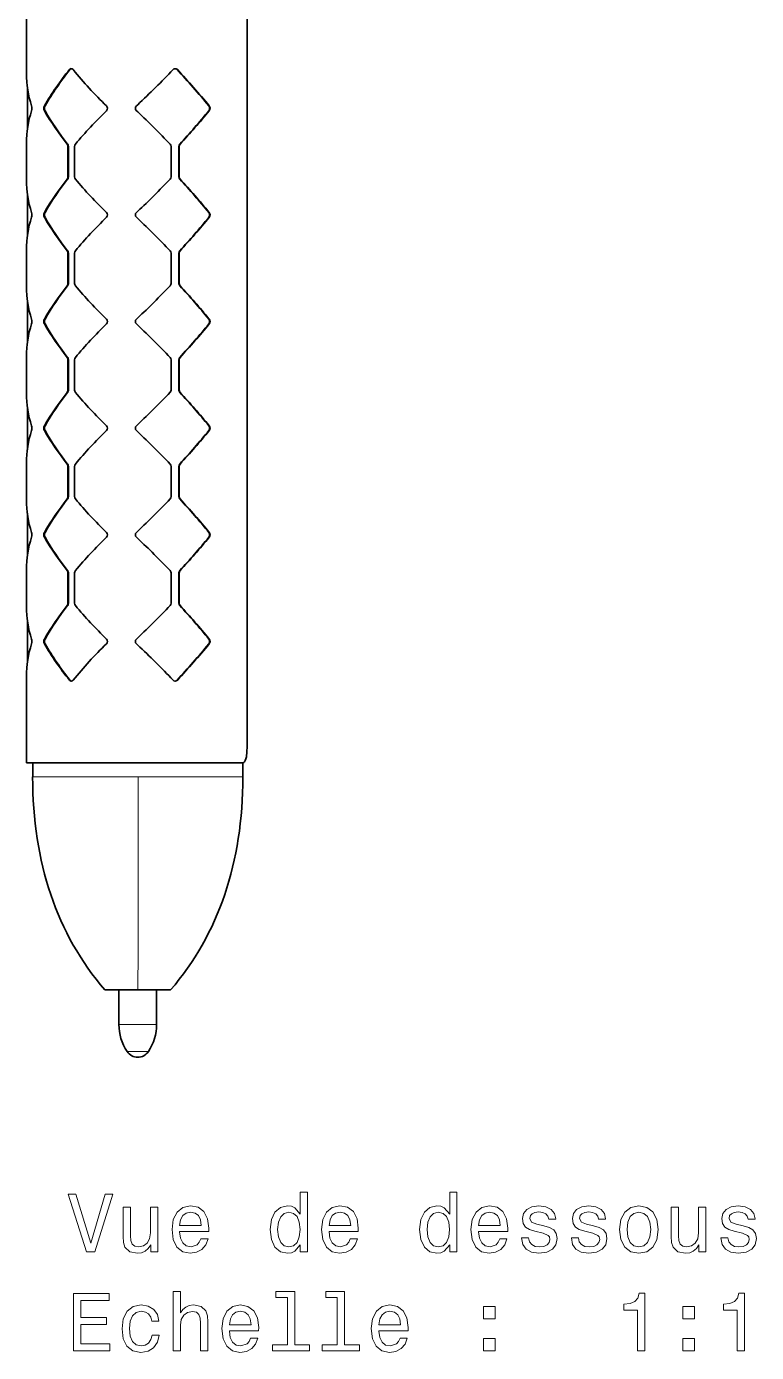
# Model space of a CAD drawing. Extents: x 370 to 946, y 143 to 764.
# Drawn here: x 592.1 to 636.6, y 520.7 to 601.5 of the extents above; entities that cross this region are included whole.
import ezdxf

# ---------------------------------------------------------------- set-up
doc = ezdxf.new("R2010")
doc.units = 0

msp = doc.modelspace()

# ---------------------------------------------------------------- linework, layer by layer
at = {"color": 7, "lineweight": 35}
msp.add_line((605.544, 608.619), (605.544, 557.619), dxfattribs=at)
at = {"color": 7, "lineweight": 35, "ltscale": 0.114346}
msp.add_line((592.105, 603.219), (592.105, 598.645), dxfattribs=at)
at = {"color": 7, "lineweight": 13, "ltscale": 0.000737986}
msp.add_line((594.745, 598.876), (594.716, 598.878), dxfattribs=at)
at = {"color": 7, "lineweight": 13, "ltscale": 0.00041223}
msp.add_line((601.279, 598.876), (601.296, 598.878), dxfattribs=at)
at = {"color": 7, "lineweight": 35, "ltscale": 0.065541}
for p, q in [((592.155, 595.208), (592.155, 597.829)), ((592.155, 588.708), (592.155, 591.329)), ((592.155, 582.208), (592.155, 584.829)), ((592.155, 575.708), (592.155, 578.329)), ((592.155, 569.208), (592.155, 571.829)), ((592.155, 562.708), (592.155, 565.329))]:
    msp.add_line(p, q, dxfattribs=at)
at = {"color": 7, "lineweight": 13, "ltscale": 0.001042}
for p, q in [((593.233, 596.664), (593.191, 596.665)), ((593.233, 596.373), (593.191, 596.373)), ((593.233, 590.164), (593.191, 590.165)), ((593.233, 589.873), (593.191, 589.873)), ((593.233, 583.664), (593.191, 583.665)), ((593.233, 583.373), (593.191, 583.373)), ((593.233, 577.164), (593.191, 577.165)), ((593.233, 576.873), (593.191, 576.873)), ((593.233, 570.664), (593.191, 570.665)), ((593.233, 570.373), (593.191, 570.373)), ((593.233, 564.164), (593.191, 564.165)), ((593.233, 563.873), (593.191, 563.873))]:
    msp.add_line(p, q, dxfattribs=at)
at = {"color": 7, "lineweight": 35, "ltscale": 0.002778}
for p, q in [((598.88, 596.74), (598.799, 596.664)), ((598.799, 596.373), (598.88, 596.297)), ((598.799, 589.873), (598.88, 589.797)), ((598.799, 583.373), (598.88, 583.297)), ((598.799, 576.873), (598.88, 576.797)), ((598.799, 570.373), (598.88, 570.297)), ((598.799, 563.873), (598.88, 563.797))]:
    msp.add_line(p, q, dxfattribs=at)
at = {"color": 7, "lineweight": 35, "ltscale": 0.002768}
for p, q in [((598.88, 596.74), (598.799, 596.664)), ((598.799, 596.373), (598.88, 596.297)), ((598.799, 589.873), (598.88, 589.797)), ((598.799, 583.373), (598.88, 583.297)), ((598.799, 576.873), (598.88, 576.797)), ((598.799, 570.373), (598.88, 570.297)), ((598.799, 563.873), (598.88, 563.797))]:
    msp.add_line(p, q, dxfattribs=at)
at = {"color": 7, "lineweight": 13, "ltscale": 0.000793551}
for p, q in [((603.21, 596.664), (603.241, 596.665)), ((603.21, 596.373), (603.241, 596.373)), ((603.21, 590.164), (603.241, 590.165)), ((603.21, 589.873), (603.241, 589.873)), ((603.21, 583.664), (603.241, 583.665)), ((603.21, 583.373), (603.241, 583.373)), ((603.21, 577.164), (603.241, 577.165)), ((603.21, 576.873), (603.241, 576.873)), ((603.21, 570.664), (603.241, 570.665)), ((603.21, 570.373), (603.241, 570.373)), ((603.21, 564.164), (603.241, 564.165)), ((603.21, 563.873), (603.241, 563.873))]:
    msp.add_line(p, q, dxfattribs=at)
at = {"color": 7, "lineweight": 35, "ltscale": 0.056174}
for p, q in [((592.105, 594.392), (592.105, 592.145)), ((592.105, 587.892), (592.105, 585.645)), ((592.105, 581.392), (592.105, 579.145)), ((592.105, 574.892), (592.105, 572.645)), ((592.105, 568.392), (592.105, 566.145))]:
    msp.add_line(p, q, dxfattribs=at)
at = {"color": 7, "lineweight": 13, "ltscale": 0.000794989}
for p, q in [((594.58, 594.333), (594.611, 594.333)), ((594.58, 587.833), (594.611, 587.833)), ((594.58, 581.333), (594.611, 581.333)), ((594.58, 574.833), (594.611, 574.833)), ((594.58, 568.333), (594.611, 568.333))]:
    msp.add_line(p, q, dxfattribs=at)
at = {"color": 7, "lineweight": 35, "ltscale": 0.046175}
for p, q in [((594.625, 594.192), (594.625, 592.345)), ((594.656, 594.192), (594.656, 592.345)), ((595.036, 594.192), (595.036, 592.345)), ((600.92, 594.192), (600.92, 592.345)), ((601.384, 594.192), (601.384, 592.345)), ((601.403, 594.192), (601.403, 592.345)), ((594.625, 587.692), (594.625, 585.845)), ((594.656, 587.692), (594.656, 585.845)), ((595.036, 585.845), (595.036, 587.692)), ((600.92, 587.692), (600.92, 585.845)), ((601.384, 587.692), (601.384, 585.845)), ((601.403, 587.692), (601.403, 585.845)), ((594.625, 581.192), (594.625, 579.345)), ((594.656, 581.192), (594.656, 579.345)), ((595.036, 579.345), (595.036, 581.192)), ((600.92, 581.192), (600.92, 579.345)), ((601.384, 579.345), (601.384, 581.192)), ((601.403, 579.345), (601.403, 581.192)), ((594.625, 572.845), (594.625, 574.692)), ((594.656, 574.692), (594.656, 572.845)), ((595.036, 572.845), (595.036, 574.692)), ((600.92, 572.845), (600.92, 574.692)), ((601.384, 572.845), (601.384, 574.692)), ((601.403, 572.845), (601.403, 574.692)), ((594.625, 566.345), (594.625, 568.192)), ((594.656, 566.345), (594.656, 568.192)), ((595.036, 566.345), (595.036, 568.192)), ((600.92, 566.345), (600.92, 568.192)), ((601.384, 566.345), (601.384, 568.192)), ((601.403, 566.345), (601.403, 568.192))]:
    msp.add_line(p, q, dxfattribs=at)
at = {"color": 7, "lineweight": 13, "ltscale": 0.000784374}
for p, q in [((594.625, 594.192), (594.656, 594.192)), ((594.625, 592.346), (594.656, 592.345)), ((594.625, 587.692), (594.656, 587.692)), ((594.625, 585.846), (594.656, 585.845)), ((594.625, 581.192), (594.656, 581.192)), ((594.625, 579.346), (594.656, 579.345)), ((594.625, 574.692), (594.656, 574.692)), ((594.625, 572.846), (594.656, 572.845)), ((594.625, 568.192), (594.656, 568.192)), ((594.625, 566.346), (594.656, 566.345))]:
    msp.add_line(p, q, dxfattribs=at)
at = {"color": 7, "lineweight": 13, "ltscale": 0.000465516}
for p, q in [((601.403, 594.192), (601.384, 594.192)), ((601.403, 592.346), (601.384, 592.345)), ((601.403, 587.692), (601.384, 587.692)), ((601.403, 585.846), (601.384, 585.845)), ((601.403, 581.192), (601.384, 581.192)), ((601.403, 579.346), (601.384, 579.345)), ((601.403, 572.846), (601.384, 572.845)), ((601.403, 568.192), (601.384, 568.192)), ((601.403, 566.346), (601.384, 566.345))]:
    msp.add_line(p, q, dxfattribs=at)
at = {"color": 7, "lineweight": 13, "ltscale": 0.00047761}
for p, q in [((601.458, 594.333), (601.438, 594.333)), ((601.458, 587.833), (601.438, 587.833)), ((601.458, 581.333), (601.438, 581.333)), ((601.458, 574.833), (601.438, 574.833))]:
    msp.add_line(p, q, dxfattribs=at)
at = {"color": 7, "lineweight": 13, "ltscale": 0.000794984}
for p, q in [((594.58, 592.204), (594.611, 592.204)), ((594.58, 585.704), (594.611, 585.704)), ((594.58, 579.204), (594.611, 579.204)), ((594.58, 572.704), (594.611, 572.704)), ((594.58, 566.204), (594.611, 566.204))]:
    msp.add_line(p, q, dxfattribs=at)
at = {"color": 7, "lineweight": 13, "ltscale": 0.000477603}
for p, q in [((601.458, 592.204), (601.438, 592.204)), ((601.458, 585.704), (601.438, 585.704)), ((601.458, 579.204), (601.438, 579.204)), ((601.458, 572.704), (601.438, 572.704)), ((601.458, 568.333), (601.438, 568.333)), ((601.458, 566.204), (601.438, 566.204))]:
    msp.add_line(p, q, dxfattribs=at)
at = {"color": 7, "lineweight": 35, "ltscale": 0.002779}
for p, q in [((598.88, 590.24), (598.799, 590.164)), ((598.88, 583.74), (598.799, 583.664)), ((598.88, 577.24), (598.799, 577.164)), ((598.88, 570.74), (598.799, 570.664)), ((598.88, 564.24), (598.799, 564.164))]:
    msp.add_line(p, q, dxfattribs=at)
at = {"color": 7, "lineweight": 35, "ltscale": 0.002769}
for p, q in [((598.88, 590.24), (598.799, 590.164)), ((598.88, 583.74), (598.799, 583.664)), ((598.88, 577.24), (598.799, 577.164)), ((598.88, 570.74), (598.799, 570.664)), ((598.88, 564.24), (598.799, 564.164))]:
    msp.add_line(p, q, dxfattribs=at)
at = {"color": 7, "lineweight": 13, "ltscale": 0.000465553}
msp.add_line((601.403, 574.692), (601.384, 574.692), dxfattribs=at)
at = {"color": 7, "lineweight": 35, "ltscale": 0.131847}
msp.add_line((592.105, 561.893), (592.105, 556.619), dxfattribs=at)
at = {"color": 7, "lineweight": 13, "ltscale": 0.000738067}
msp.add_line((594.745, 561.661), (594.716, 561.66), dxfattribs=at)
at = {"color": 7, "lineweight": 13, "ltscale": 0.000412374}
msp.add_line((601.279, 561.661), (601.296, 561.66), dxfattribs=at)
at = {"color": 7, "lineweight": 35, "ltscale": 0.329623}
msp.add_line((592.105, 556.619), (605.29, 556.619), dxfattribs=at)
at = {"color": 7, "lineweight": 35, "ltscale": 0.000637817}
msp.add_line((592.455, 556.619), (592.481, 556.619), dxfattribs=at)
at = {"color": 7, "lineweight": 35, "ltscale": 0.021251}
for p, q in [((592.48, 556.619), (592.48, 555.769)), ((605.28, 556.619), (605.28, 555.769))]:
    msp.add_line(p, q, dxfattribs=at)
at = {"color": 7, "lineweight": 13, "ltscale": 0.160861}
msp.add_line((598.915, 555.769), (592.48, 555.769), dxfattribs=at)
at = {"color": 7, "lineweight": 13, "ltscale": 0.159137}
msp.add_line((605.28, 555.769), (598.915, 555.769), dxfattribs=at)
at = {"color": 7, "lineweight": 35, "ltscale": 0.05027}
msp.add_line((596.88, 542.769), (598.891, 542.769), dxfattribs=at)
at = {"color": 7, "lineweight": 35, "ltscale": 0.052499}
for p, q in [((597.73, 540.669), (597.73, 542.769)), ((600.03, 540.669), (600.03, 542.769))]:
    msp.add_line(p, q, dxfattribs=at)
at = {"color": 7, "lineweight": 35, "ltscale": 0.049742}
msp.add_line((598.891, 542.769), (600.881, 542.769), dxfattribs=at)
at = {"color": 7, "lineweight": 13, "ltscale": 0.042534}
msp.add_line((599.432, 540.669), (597.73, 540.669), dxfattribs=at)
at = {"color": 7, "lineweight": 13, "ltscale": 0.014967}
msp.add_line((600.03, 540.669), (599.432, 540.669), dxfattribs=at)
at = {"color": 7, "lineweight": 13, "ltscale": 0.024042}
msp.add_line((599.192, 539.017), (598.23, 539.017), dxfattribs=at)
at = {"color": 7, "lineweight": 13, "ltscale": 0.008459}
msp.add_line((599.53, 539.017), (599.192, 539.017), dxfattribs=at)
at = {"color": 7, "lineweight": 35}
msp.add_lwpolyline([(605.29, 556.619), (605.345, 556.634), (605.394, 556.68), (605.435, 556.752), (605.472, 556.86), (605.5, 556.99), (605.534, 557.292), (605.544, 557.619)], dxfattribs=at)
at = {"color": 7, "lineweight": 13}
for points in [[(596.894, 530.317), (596.016, 527.336), (595.113, 530.317), (594.634, 530.317), (595.764, 526.812), (596.268, 526.812), (597.373, 530.317)], [(608.78, 527.231), (608.78, 526.812), (609.224, 526.812), (609.224, 530.433), (608.786, 530.433), (608.786, 529.107), (608.448, 529.49), (608.241, 529.581), (608.004, 529.616), (607.575, 529.515), (607.242, 529.233), (607.025, 528.779), (606.95, 528.169), (607.025, 527.558), (607.242, 527.099), (607.575, 526.812), (608.004, 526.716), (608.241, 526.751), (608.453, 526.842)], [(617.889, 527.231), (617.889, 526.812), (618.332, 526.812), (618.332, 530.433), (617.894, 530.433), (617.894, 529.107), (617.556, 529.49), (617.349, 529.581), (617.112, 529.616), (616.683, 529.515), (616.35, 529.233), (616.133, 528.779), (616.058, 528.169), (616.133, 527.558), (616.35, 527.099), (616.683, 526.812), (617.112, 526.716), (617.349, 526.751), (617.561, 526.842)], [(600.096, 529.52), (599.652, 529.52), (599.652, 527.957), (599.602, 527.594), (599.456, 527.331), (599.229, 527.17), (598.931, 527.12), (598.694, 527.16), (598.543, 527.281), (598.457, 527.488), (598.437, 527.78), (598.437, 529.52), (597.993, 529.52), (597.993, 527.74), (598.008, 527.382), (598.104, 527.084), (598.396, 526.812), (598.865, 526.716), (599.118, 526.751), (599.334, 526.842), (599.521, 526.999), (599.672, 527.226), (599.672, 526.812), (600.096, 526.812)], [(601.432, 528.038), (603.208, 528.038), (603.213, 528.244), (603.132, 528.824), (602.91, 529.258), (602.557, 529.52), (602.088, 529.616), (601.629, 529.515), (601.276, 529.233), (601.049, 528.774), (600.969, 528.169), (601.044, 527.548), (601.271, 527.094), (601.619, 526.812), (602.073, 526.716), (602.466, 526.782), (602.789, 526.953), (603.026, 527.226), (603.162, 527.589), (602.724, 527.589), (602.633, 527.387), (602.502, 527.236), (602.128, 527.115), (601.841, 527.17), (601.624, 527.347), (601.483, 527.634), (601.432, 528.022)], [(610.541, 528.038), (612.316, 528.038), (612.321, 528.244), (612.24, 528.824), (612.018, 529.258), (611.665, 529.52), (611.196, 529.616), (610.737, 529.515), (610.384, 529.233), (610.157, 528.774), (610.077, 528.169), (610.152, 527.548), (610.379, 527.094), (610.727, 526.812), (611.181, 526.716), (611.574, 526.782), (611.897, 526.953), (612.134, 527.226), (612.27, 527.589), (611.832, 527.589), (611.741, 527.387), (611.61, 527.236), (611.237, 527.115), (610.949, 527.17), (610.732, 527.347), (610.591, 527.634), (610.541, 528.022)], [(619.649, 528.038), (621.424, 528.038), (621.429, 528.244), (621.348, 528.824), (621.126, 529.258), (620.773, 529.52), (620.304, 529.616), (619.845, 529.515), (619.492, 529.233), (619.265, 528.774), (619.185, 528.169), (619.26, 527.548), (619.487, 527.094), (619.835, 526.812), (620.289, 526.716), (620.682, 526.782), (621.005, 526.953), (621.242, 527.226), (621.378, 527.589), (620.94, 527.589), (620.849, 527.387), (620.718, 527.236), (620.345, 527.115), (620.057, 527.17), (619.84, 527.347), (619.699, 527.634), (619.649, 528.022)], [(623.623, 528.391), (623.194, 528.491), (622.876, 528.607), (622.77, 528.844), (622.801, 529.011), (622.907, 529.132), (623.078, 529.208), (623.325, 529.238), (623.562, 529.208), (623.749, 529.117), (623.87, 528.981), (623.92, 528.799), (624.354, 528.799), (624.354, 528.809), (624.278, 529.137), (624.072, 529.394), (623.749, 529.556), (623.325, 529.616), (622.896, 529.556), (622.584, 529.389), (622.387, 529.142), (622.327, 528.829), (622.372, 528.527), (622.513, 528.315), (622.745, 528.164), (623.083, 528.058), (623.577, 527.937), (623.88, 527.811), (623.961, 527.71), (623.991, 527.558), (623.945, 527.372), (623.824, 527.231), (623.628, 527.14), (623.365, 527.11), (623.088, 527.14), (622.886, 527.246), (622.75, 527.417), (622.695, 527.654), (622.266, 527.654), (622.337, 527.251), (622.543, 526.958), (622.871, 526.782), (623.325, 526.716), (623.799, 526.782), (624.147, 526.958), (624.359, 527.241), (624.435, 527.609), (624.379, 527.927), (624.223, 528.143), (623.966, 528.285)], [(626.659, 528.391), (626.23, 528.491), (625.912, 528.607), (625.806, 528.844), (625.837, 529.011), (625.943, 529.132), (626.114, 529.208), (626.361, 529.238), (626.598, 529.208), (626.785, 529.117), (626.906, 528.981), (626.956, 528.799), (627.39, 528.799), (627.39, 528.809), (627.314, 529.137), (627.108, 529.394), (626.785, 529.556), (626.361, 529.616), (625.932, 529.556), (625.62, 529.389), (625.423, 529.142), (625.363, 528.829), (625.408, 528.527), (625.549, 528.315), (625.781, 528.164), (626.119, 528.058), (626.613, 527.937), (626.916, 527.811), (626.997, 527.71), (627.027, 527.558), (626.981, 527.372), (626.86, 527.231), (626.664, 527.14), (626.401, 527.11), (626.124, 527.14), (625.922, 527.246), (625.786, 527.417), (625.731, 527.654), (625.302, 527.654), (625.373, 527.251), (625.579, 526.958), (625.907, 526.782), (626.361, 526.716), (626.835, 526.782), (627.183, 526.958), (627.395, 527.241), (627.471, 527.609), (627.415, 527.927), (627.259, 528.143), (627.002, 528.285)], [(628.237, 528.164), (628.318, 527.548), (628.55, 527.094), (628.918, 526.812), (629.412, 526.716), (629.901, 526.812), (630.27, 527.089), (630.502, 527.543), (630.587, 528.164), (630.502, 528.779), (630.27, 529.238), (629.901, 529.515), (629.412, 529.616), (628.918, 529.515), (628.55, 529.233), (628.318, 528.779)], [(633.492, 529.52), (633.048, 529.52), (633.048, 527.957), (632.998, 527.594), (632.852, 527.331), (632.625, 527.17), (632.327, 527.12), (632.09, 527.16), (631.939, 527.281), (631.853, 527.488), (631.833, 527.78), (631.833, 529.52), (631.389, 529.52), (631.389, 527.74), (631.404, 527.382), (631.5, 527.084), (631.793, 526.812), (632.262, 526.716), (632.514, 526.751), (632.731, 526.842), (632.917, 526.999), (633.069, 527.226), (633.069, 526.812), (633.492, 526.812)], [(635.767, 528.391), (635.338, 528.491), (635.02, 528.607), (634.914, 528.844), (634.945, 529.011), (635.051, 529.132), (635.222, 529.208), (635.469, 529.238), (635.706, 529.208), (635.893, 529.117), (636.014, 528.981), (636.064, 528.799), (636.498, 528.799), (636.498, 528.809), (636.422, 529.137), (636.216, 529.394), (635.893, 529.556), (635.469, 529.616), (635.041, 529.556), (634.728, 529.389), (634.531, 529.142), (634.471, 528.829), (634.516, 528.527), (634.657, 528.315), (634.889, 528.164), (635.227, 528.058), (635.721, 527.937), (636.024, 527.811), (636.105, 527.71), (636.135, 527.558), (636.09, 527.372), (635.969, 527.231), (635.772, 527.14), (635.51, 527.11), (635.232, 527.14), (635.03, 527.246), (634.894, 527.417), (634.839, 527.654), (634.41, 527.654), (634.481, 527.251), (634.688, 526.958), (635.015, 526.782), (635.469, 526.716), (635.943, 526.782), (636.291, 526.958), (636.503, 527.241), (636.579, 527.609), (636.523, 527.927), (636.367, 528.143), (636.11, 528.285)], [(601.432, 528.411), (601.488, 528.759), (601.624, 529.016), (601.831, 529.172), (602.103, 529.228), (602.371, 529.172), (602.577, 529.016), (602.703, 528.759), (602.749, 528.411)], [(608.079, 529.218), (608.372, 529.147), (608.594, 528.95), (608.725, 528.623), (608.775, 528.169), (608.725, 527.71), (608.594, 527.382), (608.372, 527.18), (608.079, 527.115), (607.802, 527.18), (607.59, 527.382), (607.449, 527.715), (607.404, 528.169), (607.449, 528.617), (607.59, 528.945), (607.802, 529.147)], [(610.541, 528.411), (610.596, 528.759), (610.732, 529.016), (610.939, 529.172), (611.211, 529.228), (611.479, 529.172), (611.685, 529.016), (611.811, 528.759), (611.857, 528.411)], [(617.188, 529.218), (617.48, 529.147), (617.702, 528.95), (617.833, 528.623), (617.883, 528.169), (617.833, 527.71), (617.702, 527.382), (617.48, 527.18), (617.188, 527.115), (616.91, 527.18), (616.698, 527.382), (616.557, 527.715), (616.512, 528.169), (616.557, 528.617), (616.698, 528.945), (616.91, 529.147)], [(619.649, 528.411), (619.704, 528.759), (619.84, 529.016), (620.047, 529.172), (620.319, 529.228), (620.587, 529.172), (620.793, 529.016), (620.919, 528.759), (620.965, 528.411)], [(628.691, 528.169), (628.737, 528.623), (628.878, 528.95), (629.105, 529.152), (629.412, 529.223), (629.715, 529.152), (629.942, 528.955), (630.083, 528.623), (630.133, 528.169), (630.083, 527.71), (629.942, 527.377), (629.715, 527.175), (629.412, 527.11), (629.105, 527.175), (628.878, 527.377), (628.737, 527.71)], [(594.957, 520.765), (597.176, 520.765), (597.176, 521.189), (595.421, 521.189), (595.421, 522.374), (596.984, 522.374), (596.984, 522.793), (595.421, 522.793), (595.421, 523.842), (597.136, 523.842), (597.136, 524.265), (594.957, 524.265)], [(601.044, 520.765), (601.488, 520.765), (601.488, 522.329), (601.533, 522.687), (601.68, 522.949), (601.907, 523.11), (602.209, 523.171), (602.451, 523.12), (602.603, 522.984), (602.678, 522.757), (602.703, 522.455), (602.703, 520.765), (603.147, 520.765), (603.147, 522.545), (603.127, 522.904), (603.036, 523.201), (602.739, 523.473), (602.275, 523.569), (602.023, 523.534), (601.806, 523.438), (601.624, 523.287), (601.488, 523.08), (601.488, 524.386), (601.044, 524.386)], [(607.999, 524.013), (607.999, 521.138), (607.086, 521.138), (607.086, 520.765), (609.35, 520.765), (609.35, 521.138), (608.443, 521.138), (608.443, 524.386), (607.303, 524.386), (607.303, 524.013)], [(611.035, 524.013), (611.035, 521.138), (610.122, 521.138), (610.122, 520.765), (612.386, 520.765), (612.386, 521.138), (611.479, 521.138), (611.479, 524.386), (610.339, 524.386), (610.339, 524.013)], [(629.322, 520.765), (629.78, 520.765), (629.78, 524.29), (629.438, 524.29), (629.347, 523.983), (629.165, 523.776), (628.888, 523.655), (628.505, 523.615), (628.505, 523.257), (629.322, 523.257)], [(635.394, 520.765), (635.853, 520.765), (635.853, 524.29), (635.51, 524.29), (635.419, 523.983), (635.237, 523.776), (634.96, 523.655), (634.577, 523.615), (634.577, 523.257), (635.394, 523.257)], [(599.733, 522.576), (600.172, 522.576), (600.081, 522.979), (599.864, 523.297), (599.526, 523.494), (599.087, 523.569), (598.603, 523.468), (598.235, 523.186), (598.003, 522.727), (597.922, 522.112), (597.998, 521.502), (598.225, 521.048), (598.583, 520.765), (599.072, 520.669), (599.506, 520.745), (599.844, 520.957), (600.076, 521.29), (600.177, 521.734), (599.753, 521.734), (599.677, 521.451), (599.536, 521.239), (599.334, 521.108), (599.087, 521.068), (598.78, 521.133), (598.558, 521.335), (598.422, 521.663), (598.376, 522.127), (598.422, 522.581), (598.563, 522.909), (598.79, 523.11), (599.087, 523.181), (599.35, 523.135), (599.546, 523.02), (599.677, 522.828)], [(604.469, 521.991), (606.244, 521.991), (606.249, 522.197), (606.168, 522.777), (605.946, 523.211), (605.593, 523.473), (605.124, 523.569), (604.665, 523.468), (604.312, 523.186), (604.085, 522.727), (604.005, 522.122), (604.08, 521.502), (604.307, 521.048), (604.655, 520.765), (605.109, 520.669), (605.502, 520.735), (605.825, 520.906), (606.062, 521.179), (606.198, 521.542), (605.76, 521.542), (605.669, 521.34), (605.538, 521.189), (605.164, 521.068), (604.877, 521.123), (604.66, 521.3), (604.519, 521.587), (604.469, 521.976)], [(604.469, 522.364), (604.524, 522.712), (604.66, 522.969), (604.867, 523.125), (605.139, 523.181), (605.407, 523.125), (605.613, 522.969), (605.739, 522.712), (605.785, 522.364)], [(613.577, 521.991), (615.352, 521.991), (615.357, 522.197), (615.276, 522.777), (615.054, 523.211), (614.701, 523.473), (614.232, 523.569), (613.773, 523.468), (613.42, 523.186), (613.193, 522.727), (613.113, 522.122), (613.188, 521.502), (613.415, 521.048), (613.763, 520.765), (614.217, 520.669), (614.61, 520.735), (614.933, 520.906), (615.17, 521.179), (615.306, 521.542), (614.868, 521.542), (614.777, 521.34), (614.646, 521.189), (614.273, 521.068), (613.985, 521.123), (613.768, 521.3), (613.627, 521.587), (613.577, 521.976)], [(613.577, 522.364), (613.632, 522.712), (613.768, 522.969), (613.975, 523.125), (614.247, 523.181), (614.515, 523.125), (614.721, 522.969), (614.847, 522.712), (614.893, 522.364)], [(619.956, 522.722), (620.652, 522.722), (620.652, 523.473), (619.956, 523.473)], [(632.1, 522.722), (632.796, 522.722), (632.796, 523.473), (632.1, 523.473)], [(619.956, 520.765), (620.652, 520.765), (620.652, 521.517), (619.956, 521.517)], [(632.1, 520.765), (632.796, 520.765), (632.796, 521.517), (632.1, 521.517)]]:
    msp.add_lwpolyline(points, close=True, dxfattribs=at)
at = {"color": 7, "lineweight": 35}
for centre, radius, start, end in [((598.669, 598.636), 6.564, 179.92633, 197.4849), ((609.576, 586.994), 19.027, 141.351, 149.45198), ((609.652, 587.047), 19.029, 141.56536, 149.63998), ((594.831, 598.794), 0.143, 89.6472, 144.01172), ((594.863, 598.79), 0.146, 96.2269, 143.81915), ((594.823, 598.787), 0.149, 37.17771, 86.23997), ((615.458, 615.664), 26.509, 219.28967, 225.7854), ((562, 635.983), 53.853, 313.22248, 316.44839), ((601.165, 598.751), 0.185, 93.94494, 136.91064), ((601.145, 598.754), 0.181, 42.32792, 93.29674), ((601.162, 598.755), 0.181, 42.55072, 93.23604), ((568.783, 568.557), 44.444, 39.23015, 43.01557), ((568.837, 568.365), 44.548, 39.43887, 43.23034), ((591.85, 596.519), 0.578, 345.35815, 14.6418), ((593.49, 596.519), 0.334, 153.9795, 206.02042), ((593.533, 596.519), 0.334, 154.10506, 205.89484), ((596.827, 596.519), 0.206, 314.77942, 45.2205), ((598.936, 596.519), 0.2, 133.09249, 226.90744), ((598.936, 596.519), 0.2, 133.30355, 226.69637), ((603.011, 596.519), 0.247, 323.79918, 36.20072), ((603.043, 596.519), 0.247, 323.62869, 36.37122), ((598.669, 594.401), 6.564, 162.51514, 180.07701), ((609.298, 605.86), 18.694, 210.49781, 218.06644), ((609.377, 605.811), 18.702, 210.31076, 217.85893), ((615.557, 577.28), 26.645, 134.22654, 140.20512), ((562.003, 557.058), 53.847, 43.80704, 46.77755), ((569.208, 624.117), 43.885, 317.25925, 320.78671), ((569.267, 624.301), 43.98, 317.04733, 320.57824), ((594.392, 594.195), 0.233, 359.08341, 36.26862), ((594.423, 594.196), 0.234, 359.09637, 36.08581), ((595.26, 594.195), 0.223, 141.60135, 180.85128), ((600.715, 594.193), 0.205, 359.73607, 43.42246), ((601.593, 594.193), 0.209, 137.90127, 180.34813), ((601.612, 594.193), 0.209, 137.69732, 180.35306), ((598.669, 592.136), 6.564, 179.92299, 197.48486), ((609.298, 580.677), 18.694, 141.93356, 149.50219), ((609.377, 580.726), 18.702, 142.14107, 149.68924), ((594.392, 592.342), 0.233, 323.73138, 0.91659), ((594.423, 592.341), 0.234, 323.91418, 0.90362), ((595.26, 592.342), 0.223, 179.1487, 218.39865), ((615.557, 609.257), 26.645, 219.79488, 225.77346), ((562.003, 629.479), 53.847, 313.22245, 316.19295), ((600.715, 592.345), 0.205, 316.57754, 0.26393), ((601.593, 592.344), 0.209, 179.65187, 222.09871), ((601.612, 592.344), 0.209, 179.64694, 222.30268), ((569.208, 562.42), 43.885, 39.21329, 42.74075), ((569.267, 562.236), 43.98, 39.42176, 42.95267), ((591.85, 590.019), 0.578, 345.35815, 14.6418), ((593.49, 590.019), 0.334, 153.9795, 206.02042), ((593.533, 590.019), 0.334, 154.10506, 205.89484), ((596.827, 590.019), 0.206, 314.77942, 45.2205), ((598.936, 590.019), 0.2, 133.09249, 226.90744), ((598.936, 590.019), 0.2, 133.30355, 226.69637), ((603.011, 590.019), 0.247, 323.79918, 36.20072), ((603.043, 590.019), 0.247, 323.62869, 36.37122), ((598.669, 587.901), 6.564, 162.51514, 180.07701), ((609.298, 599.36), 18.694, 210.49781, 218.06644), ((609.377, 599.311), 18.702, 210.31076, 217.85893), ((615.557, 570.78), 26.645, 134.22654, 140.20512), ((562.003, 550.558), 53.847, 43.80704, 46.77755), ((569.208, 617.617), 43.885, 317.25925, 320.78671), ((569.267, 617.801), 43.98, 317.04733, 320.57824), ((594.392, 587.695), 0.233, 359.08341, 36.26862), ((594.423, 587.696), 0.234, 359.09637, 36.08581), ((595.26, 587.695), 0.223, 141.60135, 180.85128), ((600.715, 587.693), 0.205, 359.73607, 43.42246), ((601.593, 587.693), 0.209, 137.90127, 180.34813), ((601.612, 587.693), 0.209, 137.69732, 180.35306), ((598.669, 585.636), 6.564, 179.92299, 197.48486), ((609.298, 574.177), 18.694, 141.93356, 149.50219), ((609.377, 574.226), 18.702, 142.14107, 149.68924), ((594.392, 585.842), 0.233, 323.73138, 0.91659), ((594.423, 585.841), 0.234, 323.91418, 0.90362), ((595.26, 585.842), 0.223, 179.1487, 218.39865), ((615.557, 602.757), 26.645, 219.79488, 225.77346), ((562.003, 622.979), 53.847, 313.22245, 316.19295), ((600.715, 585.845), 0.205, 316.57754, 0.26393), ((601.593, 585.844), 0.209, 179.65187, 222.09873), ((601.612, 585.844), 0.209, 179.64694, 222.30268), ((569.208, 555.92), 43.885, 39.21329, 42.74075), ((569.267, 555.736), 43.98, 39.42176, 42.95267), ((591.85, 583.519), 0.578, 345.35815, 14.6418), ((593.49, 583.519), 0.334, 153.9795, 206.02042), ((593.533, 583.519), 0.334, 154.10506, 205.89484), ((596.827, 583.519), 0.206, 314.77942, 45.2205), ((598.936, 583.519), 0.2, 133.09249, 226.90744), ((598.936, 583.519), 0.2, 133.30355, 226.69637), ((603.011, 583.519), 0.247, 323.79918, 36.20072), ((603.043, 583.519), 0.247, 323.62869, 36.37122), ((598.669, 581.401), 6.564, 162.51514, 180.07701), ((609.298, 592.86), 18.694, 210.49781, 218.06644), ((609.377, 592.811), 18.702, 210.31076, 217.85893), ((615.557, 564.28), 26.645, 134.22654, 140.20512), ((562.003, 544.058), 53.847, 43.80704, 46.77755), ((569.208, 611.117), 43.885, 317.25925, 320.78671), ((569.267, 611.301), 43.98, 317.04733, 320.57824), ((594.392, 581.195), 0.233, 359.08342, 36.26862), ((594.423, 581.196), 0.234, 359.09639, 36.08581), ((595.26, 581.195), 0.223, 141.60135, 180.85128), ((600.715, 581.193), 0.205, 359.73607, 43.42247), ((601.593, 581.193), 0.209, 137.90127, 180.34813), ((601.612, 581.193), 0.209, 137.69732, 180.35306), ((598.669, 579.136), 6.564, 179.92299, 197.48486), ((609.298, 567.677), 18.694, 141.93356, 149.50219), ((609.377, 567.726), 18.702, 142.14107, 149.68924), ((594.392, 579.342), 0.233, 323.73138, 0.91659), ((594.423, 579.341), 0.234, 323.91419, 0.90362), ((595.26, 579.342), 0.223, 179.14872, 218.39865), ((615.557, 596.257), 26.645, 219.79488, 225.77346), ((562.003, 616.479), 53.847, 313.22245, 316.19295), ((600.715, 579.345), 0.205, 316.57754, 0.26393), ((601.593, 579.344), 0.209, 179.65187, 222.09873), ((601.612, 579.344), 0.209, 179.64694, 222.30268), ((569.208, 549.42), 43.885, 39.21329, 42.74075), ((569.267, 549.236), 43.98, 39.42176, 42.95267), ((598.669, 574.901), 6.564, 162.51514, 180.07701), ((591.85, 577.019), 0.578, 345.35815, 14.6418), ((593.49, 577.019), 0.334, 153.9795, 206.02042), ((609.298, 586.36), 18.694, 210.49781, 218.06644), ((593.533, 577.019), 0.334, 154.10506, 205.89484), ((609.377, 586.311), 18.702, 210.31076, 217.85891), ((615.557, 557.78), 26.645, 134.22654, 140.20512), ((596.827, 577.019), 0.206, 314.77942, 45.2205), ((598.936, 577.019), 0.2, 133.09249, 226.90744), ((598.936, 577.019), 0.2, 133.30355, 226.69637), ((562.003, 537.558), 53.847, 43.80705, 46.77755), ((569.208, 604.617), 43.885, 317.25925, 320.78671), ((569.267, 604.801), 43.98, 317.04733, 320.57824), ((603.011, 577.019), 0.247, 323.79918, 36.20072), ((603.043, 577.019), 0.247, 323.62869, 36.37122), ((594.392, 574.695), 0.233, 359.08341, 36.26862), ((594.423, 574.696), 0.234, 359.09639, 36.08581), ((595.26, 574.695), 0.223, 141.60135, 180.85128), ((600.715, 574.693), 0.205, 359.73607, 43.42247), ((601.593, 574.693), 0.209, 137.90127, 180.34813), ((601.612, 574.693), 0.209, 137.69732, 180.35306), ((598.669, 572.636), 6.564, 179.92299, 197.48486), ((609.298, 561.177), 18.694, 141.93356, 149.50219), ((609.377, 561.226), 18.702, 142.14107, 149.68924), ((594.392, 572.842), 0.233, 323.73138, 0.91659), ((594.423, 572.841), 0.234, 323.91419, 0.90362), ((595.26, 572.842), 0.223, 179.1487, 218.39865), ((615.557, 589.757), 26.645, 219.79488, 225.77346), ((562.003, 609.979), 53.847, 313.22245, 316.19295), ((600.715, 572.845), 0.205, 316.57754, 0.26393), ((601.593, 572.844), 0.209, 179.65187, 222.09873), ((601.612, 572.844), 0.209, 179.64694, 222.30268), ((569.208, 542.92), 43.885, 39.21329, 42.74075), ((569.267, 542.736), 43.98, 39.42176, 42.95267), ((598.669, 568.401), 6.564, 162.51514, 180.07701), ((591.85, 570.519), 0.578, 345.35815, 14.6418), ((593.49, 570.519), 0.334, 153.9795, 206.02042), ((609.298, 579.86), 18.694, 210.49781, 218.06644), ((593.533, 570.519), 0.334, 154.10506, 205.89484), ((609.377, 579.811), 18.702, 210.31076, 217.85891), ((615.557, 551.28), 26.645, 134.22654, 140.20512), ((596.827, 570.519), 0.206, 314.77942, 45.2205), ((598.936, 570.519), 0.2, 133.09249, 226.90744), ((598.936, 570.519), 0.2, 133.30355, 226.69637), ((562.003, 531.058), 53.847, 43.80705, 46.77755), ((569.208, 598.117), 43.885, 317.25925, 320.78671), ((569.267, 598.301), 43.98, 317.04733, 320.57824), ((603.011, 570.519), 0.247, 323.79918, 36.20072), ((603.043, 570.519), 0.247, 323.62869, 36.37122), ((594.392, 568.195), 0.233, 359.08341, 36.26862), ((594.423, 568.196), 0.234, 359.09637, 36.08581), ((595.26, 568.195), 0.223, 141.60135, 180.85128), ((600.715, 568.193), 0.205, 359.73607, 43.42246), ((601.593, 568.193), 0.209, 137.90127, 180.34813), ((601.612, 568.193), 0.209, 137.69732, 180.35306), ((598.669, 566.136), 6.564, 179.92299, 197.48486), ((609.298, 554.677), 18.694, 141.93356, 149.50219), ((609.377, 554.726), 18.702, 142.14109, 149.68924), ((594.392, 566.342), 0.233, 323.73138, 0.91659), ((594.423, 566.341), 0.234, 323.91419, 0.90362), ((595.26, 566.342), 0.223, 179.1487, 218.39865), ((615.557, 583.257), 26.645, 219.79488, 225.77346), ((562.003, 603.479), 53.847, 313.22245, 316.19295), ((600.715, 566.345), 0.205, 316.57753, 0.26393), ((601.593, 566.344), 0.209, 179.65187, 222.09873), ((601.612, 566.344), 0.209, 179.64694, 222.30268), ((569.208, 536.42), 43.885, 39.21329, 42.74075), ((569.267, 536.236), 43.98, 39.42176, 42.95267), ((598.669, 561.901), 6.564, 162.5151, 180.07367), ((591.85, 564.019), 0.578, 345.35815, 14.6418), ((593.49, 564.019), 0.334, 153.9795, 206.02042), ((609.576, 573.543), 19.027, 210.54802, 218.64899), ((593.533, 564.019), 0.334, 154.10506, 205.89484), ((609.652, 573.491), 19.029, 210.36004, 218.43464), ((615.458, 544.873), 26.509, 134.2146, 140.71033), ((596.827, 564.019), 0.206, 314.77942, 45.2205), ((598.936, 564.019), 0.2, 133.09249, 226.90744), ((598.936, 564.019), 0.2, 133.30355, 226.69637), ((562, 524.555), 53.853, 43.55161, 46.77752), ((568.783, 591.981), 44.444, 316.98443, 320.76986), ((568.837, 592.172), 44.548, 316.76965, 320.56113), ((603.011, 564.019), 0.247, 323.79918, 36.20072), ((603.043, 564.019), 0.247, 323.62869, 36.37122), ((594.831, 561.744), 0.143, 215.98826, 270.3528), ((594.863, 561.747), 0.146, 216.18086, 263.77293), ((594.823, 561.75), 0.149, 273.76003, 322.82228), ((601.165, 561.786), 0.185, 223.08936, 266.05506), ((601.145, 561.783), 0.181, 266.70326, 317.67207), ((601.162, 561.782), 0.181, 266.76396, 317.44927), ((600.71, 540.669), 2.979, 180.00001, 213.67754), ((597.051, 540.669), 2.979, 326.32246, 0), ((598.88, 539.45), 0.781, 213.67754, 270), ((598.88, 539.45), 0.781, 270, 326.32246)]:
    msp.add_arc(centre, radius, start, end, dxfattribs=at)
at = {"color": 7, "lineweight": 13}
msp.add_arc((-2330.401, 554.387), 2929.316, 359.772745, 0.027019, dxfattribs=at)
at = {"color": 7, "lineweight": 35}
for centre, major_axis, start_param, end_param in [((13949.055, 8835.987), (13353.752, 8291.068), 3.12103, 3.146696), ((-12751.295, 8835.987), (13353.752, -8291.068), 6.278082, 6.303748)]:
    msp.add_ellipse(centre, major_axis=major_axis, ratio=0.033132, start_param=start_param, end_param=end_param, dxfattribs=at)

doc.saveas('drawing.dxf')
